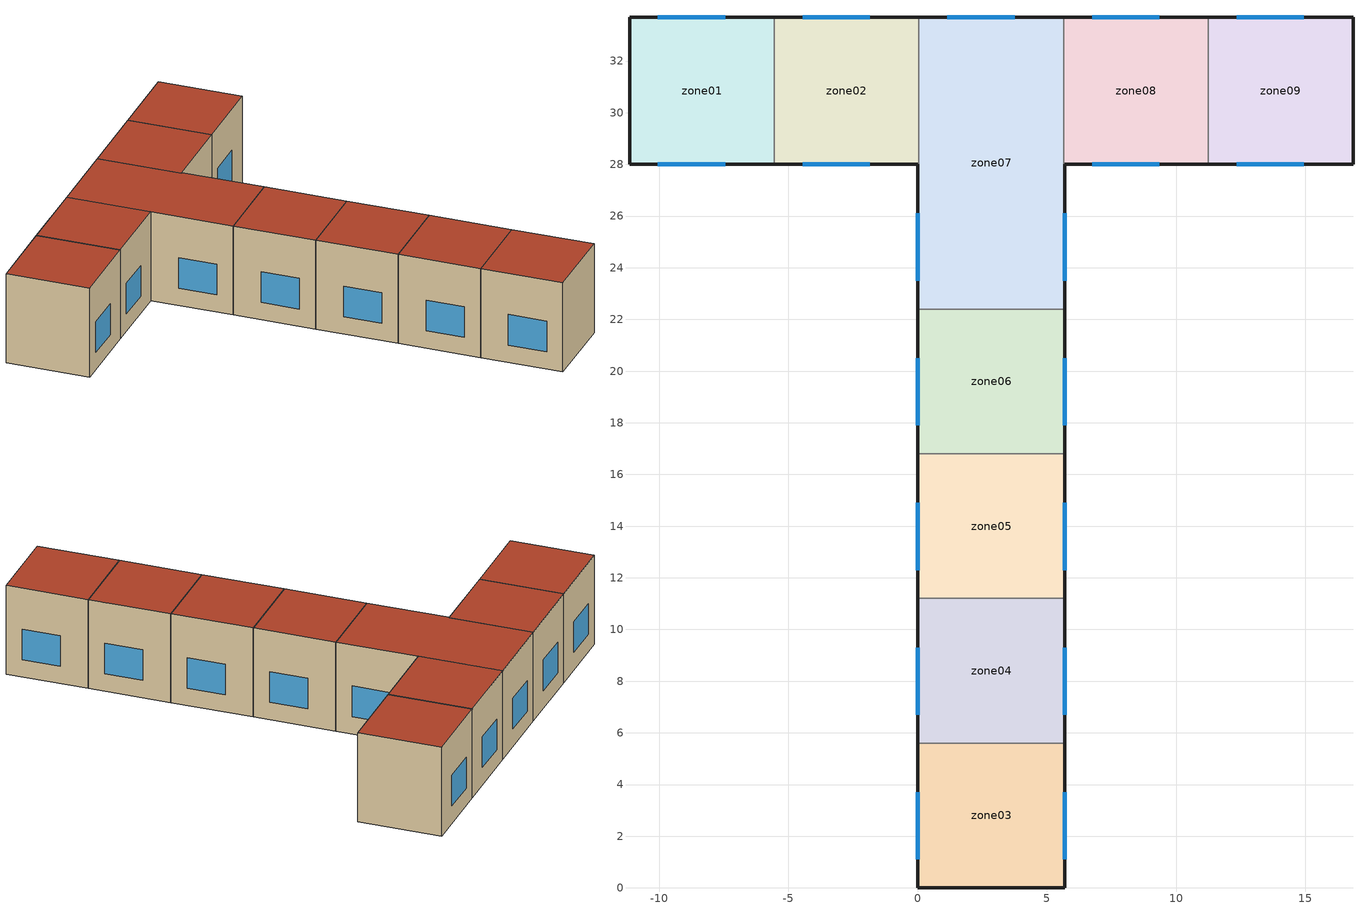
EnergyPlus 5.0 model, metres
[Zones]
zone01
 floor ground (GROUND_FLOOR): -11.15,33.7 -5.55,33.7 -5.55,28 -11.15,28 z0
 wall outside (EXT_WALL): -5.55,33.7 -11.15,33.7 -11.15,28 -5.55,28 z0:6.4
 wall to zone02 (ADJ_WALL): -5.55,28 -5.55,33.7 z0:6.4
 window (EXT_WINDOW1): -10.05,28 -7.45,28 / -7.45,33.7 -10.05,33.7 z1.25:3.45
 roof outside (EXT_ROOF): -11.15,28 -5.55,28 -5.55,33.7 -11.15,33.7 z6.4
zone02
 floor ground (GROUND_FLOOR): -5.55,33.7 0.05,33.7 0.05,28 -5.55,28 z0
 wall outside (EXT_WALL): 0.05,33.7 -5.55,33.7 / -5.55,28 0,28 z0:6.4
 wall to zone07 (ADJ_WALL): 0,28 0.05,28 0.05,33.7 z0:6.4
 wall to zone01 (ADJ_WALL): -5.55,33.7 -5.55,28 z0:6.4
 window (EXT_WINDOW1): -4.45,28 -1.85,28 / -1.85,33.7 -4.45,33.7 z1.25:3.45
 roof outside (EXT_ROOF): -5.55,28 0.05,28 0.05,33.7 -5.55,33.7 z6.4
zone03
 floor ground (GROUND_FLOOR): 0,5.6 5.7,5.6 5.7,0 0,0 z0
 wall outside (EXT_WALL): 0,5.6 0,0 5.7,0 5.7,5.6 z0:6.4
 wall to zone04 (ADJ_WALL): 5.7,5.6 0,5.6 z0:6.4
 window (EXT_WINDOW1): 5.7,1.1 5.7,3.7 / 0,3.7 0,1.1 z1.25:3.45
 roof outside (EXT_ROOF): 0,0 5.7,0 5.7,5.6 0,5.6 z6.4
zone04
 floor ground (GROUND_FLOOR): 0,11.2 5.7,11.2 5.7,5.6 0,5.6 z0
 wall outside (EXT_WALL): 5.7,5.6 5.7,11.2 / 0,11.2 0,5.6 z0:6.4
 wall to zone05 (ADJ_WALL): 5.7,11.2 0,11.2 z0:6.4
 wall to zone03 (ADJ_WALL): 0,5.6 5.7,5.6 z0:6.4
 window (EXT_WINDOW1): 5.7,6.7 5.7,9.3 / 0,9.3 0,6.7 z1.25:3.45
 roof outside (EXT_ROOF): 0,5.6 5.7,5.6 5.7,11.2 0,11.2 z6.4
zone05
 floor ground (GROUND_FLOOR): 0,16.8 5.7,16.8 5.7,11.2 0,11.2 z0
 wall outside (EXT_WALL): 5.7,11.2 5.7,16.8 / 0,16.8 0,11.2 z0:6.4
 wall to zone06 (ADJ_WALL): 5.7,16.8 0,16.8 z0:6.4
 wall to zone04 (ADJ_WALL): 0,11.2 5.7,11.2 z0:6.4
 window (EXT_WINDOW1): 5.7,12.3 5.7,14.9 / 0,14.9 0,12.3 z1.25:3.45
 roof outside (EXT_ROOF): 0,11.2 5.7,11.2 5.7,16.8 0,16.8 z6.4
zone06
 floor ground (GROUND_FLOOR): 0,22.4 5.7,22.4 5.7,16.8 0,16.8 z0
 wall outside (EXT_WALL): 5.7,16.8 5.7,22.4 / 0,22.4 0,16.8 z0:6.4
 wall to zone07 (ADJ_WALL): 5.7,22.4 0,22.4 z0:6.4
 wall to zone05 (ADJ_WALL): 0,16.8 5.7,16.8 z0:6.4
 window (EXT_WINDOW1): 5.7,17.9 5.7,20.5 / 0,20.5 0,17.9 z1.25:3.45
 roof outside (EXT_ROOF): 0,16.8 5.7,16.8 5.7,22.4 0,22.4 z6.4
zone07
 floor ground (GROUND_FLOOR): 0,22.4 0,28 0.05,28 0.05,33.7 5.65,33.7 5.65,28 5.7,28 5.7,22.4 z0
 wall outside (EXT_WALL): 5.7,22.4 5.7,28 / 0,28 0,22.4 / 5.65,33.7 0.05,33.7 z0:6.4
 wall to zone02 (ADJ_WALL): 0.05,33.7 0.05,28 0,28 z0:6.4
 wall to zone08 (ADJ_WALL): 5.7,28 5.65,28 5.65,33.7 z0:6.4
 wall to zone06 (ADJ_WALL): 0,22.4 5.7,22.4 z0:6.4
 window (EXT_WINDOW1): 5.7,23.5 5.7,26.1 / 0,26.1 0,23.5 / 3.75,33.7 1.15,33.7 z1.25:3.45
 roof outside (EXT_ROOF): 5.7,22.4 5.7,28 5.65,28 5.65,33.7 0.05,33.7 0.05,28 0,28 0,22.4 z6.4
zone08
 floor ground (GROUND_FLOOR): 5.65,33.7 11.25,33.7 11.25,28 5.65,28 z0
 wall outside (EXT_WALL): 11.25,33.7 5.65,33.7 / 5.7,28 11.25,28 z0:6.4
 wall to zone09 (ADJ_WALL): 11.25,28 11.25,33.7 z0:6.4
 wall to zone07 (ADJ_WALL): 5.65,33.7 5.65,28 5.7,28 z0:6.4
 window (EXT_WINDOW1): 6.75,28 9.35,28 / 9.35,33.7 6.75,33.7 z1.25:3.45
 roof outside (EXT_ROOF): 5.65,28 11.25,28 11.25,33.7 5.65,33.7 z6.4
zone09
 floor ground (GROUND_FLOOR): 11.25,33.7 16.85,33.7 16.85,28 11.25,28 z0
 wall outside (EXT_WALL): 11.25,28 16.85,28 16.85,33.7 11.25,33.7 z0:6.4
 wall to zone08 (ADJ_WALL): 11.25,33.7 11.25,28 z0:6.4
 window (EXT_WINDOW1): 12.35,28 14.95,28 / 14.95,33.7 12.35,33.7 z1.25:3.45
 roof outside (EXT_ROOF): 11.25,28 16.85,28 16.85,33.7 11.25,33.7 z6.4
[Building]
zone03: North Axis {deg}=0; Terrain=City; Loads Convergence Tolerance Value=0; Temperature Convergence Tolerance Value {deltaC}=0; Solar Distribution=FullInteriorAndExterior; Maximum Number of Warmup Days=0
[Site:Location]
not used: Latitude {deg}=0; Longitude {deg}=0; Time Zone {hr}=0; Elevation {m}=0
[Construction]
GROUND_FLOOR; EXT_WALL; EXT_ROOF; ADJ_WALL; EXT_WINDOW1: 
[WindowProperty:ShadingControl]
ESHADE=0; ISHADE=INPUT 1*MAX_ISHADE : SHADECNTRL=ISHADE_INTERNAL
[SurfaceProperty:OtherSideCoefficients]
BOUNDARY=IDENTICAL; BOUNDARY=INPUT 1*TBOUNDARY; BOUNDARY=INPUT 1*TBOUNDARY_2; BOUNDARY=INPUT 1*TBOUNDARY_3; BOUNDARY=INPUT 1*TGROUND; BOUNDARY=20; BOUNDARY=15
[Zone]
zone01; zone02; zone03; zone04; zone05; zone06; zone07; zone08; zone09: 0, 0, 0, 0, , 1
